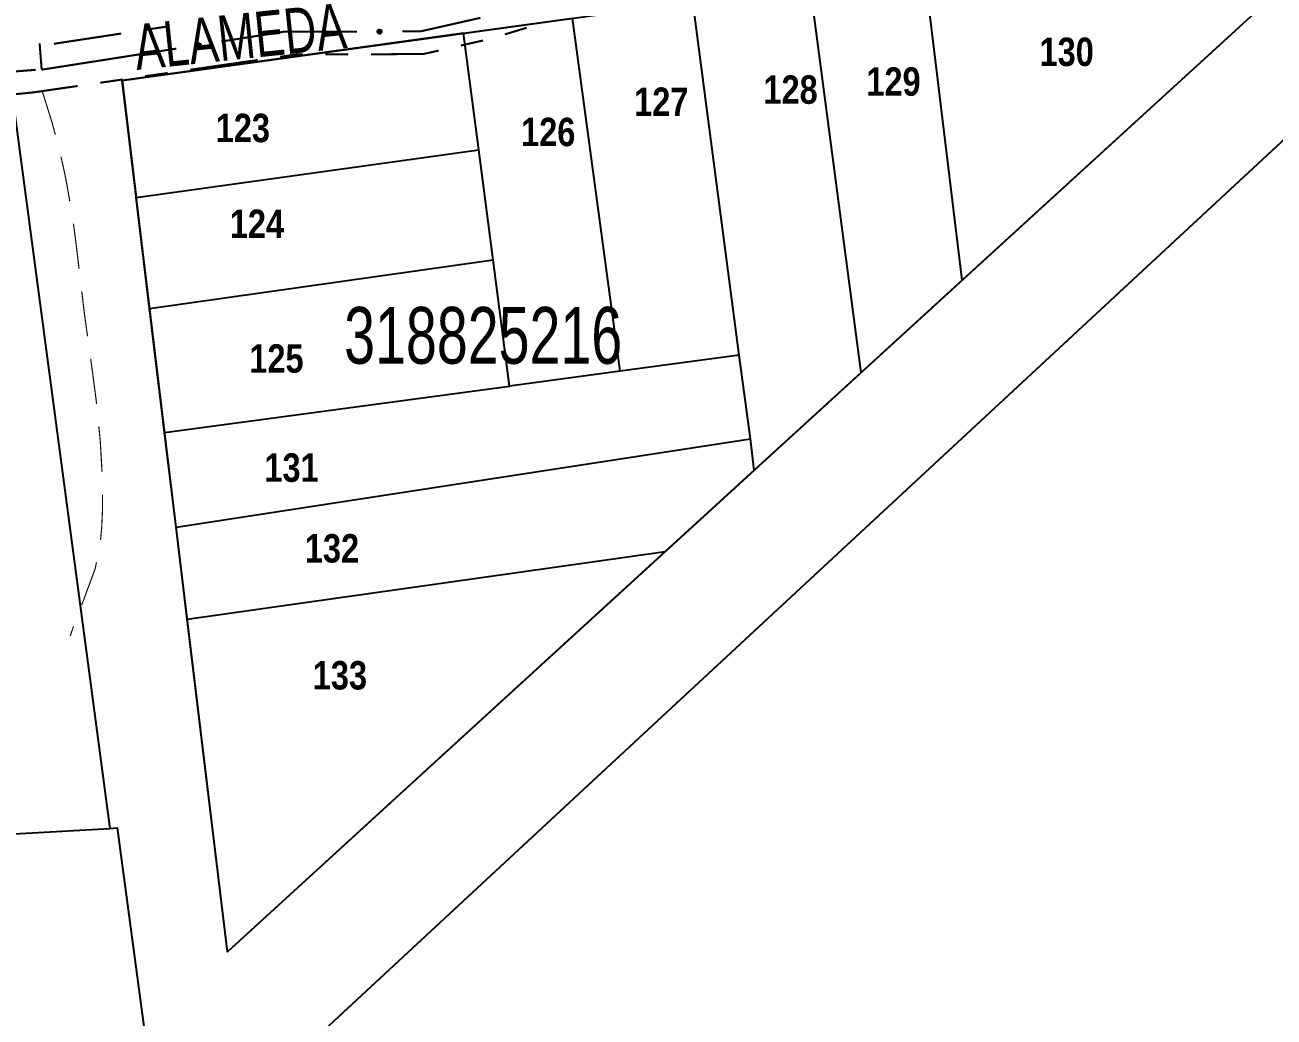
# Model space of a CAD drawing. Extents: x 203591 to 208218, y 4854879 to 4857795.
# Drawn here: x 205259.2 to 205369.1, y 4855762.9 to 4855850.3 of the extents above; entities that cross this region are included whole.
import ezdxf
from ezdxf.enums import TextEntityAlignment as Align

# ---------------------------------------------------------------- set-up
doc = ezdxf.new("R2010")
doc.units = 0
doc.header["$LTSCALE"] = 1.5
doc.header["$MEASUREMENT"] = 0
doc.linetypes.add('PHANTOMX2', pattern=[5, 2.5, -0.5, 0.5, -0.5, 0.5, -0.5])
doc.linetypes.add('TRACO_15', pattern=[3, 2, -1])
for name, color, linetype in [('CD-MALHA-LOTES', 40, 'CONTINUOUS'), ('CD_TXT_QUADRA', 7, 'CONTINUOUS'), ('RU-QUADRAS', 210, 'CONTINUOUS'), ('SV-CAMINHO-TRILHA', 20, 'CONTINUOUS'), ('SV-EIXO-RUA-N-PAV', 6, 'CONTINUOUS'), ('SV-RUA-NAO-PAV-S-GUIA-C-GUIA', 7, 'PHANTOMX2'), ('SV-TXT-RUA-N-PAV-S-GUIA-C-GUIA', 7, 'CONTINUOUS'), ('Th_NmrPorta', 7, 'CONTINUOUS')]:
    doc.layers.add(name, color=color, linetype=linetype)
doc.styles.add('ARIAL', font='ARIAL.TTF')
doc.styles.get("Standard").update_dxf_attribs({"font": 'swisscbo.ttf'})

msp = doc.modelspace()

# ---------------------------------------------------------------- linework, layer by layer
at = {"layer": 'CD-MALHA-LOTES', "linetype": 'Continuous', "flags": 128}
for points in [[(205566.89, 4856023), (205206.64, 4855688.61)], [(205341.64, 4855827.8), (205338.33, 4855855.15)], [(205332.76, 4855819.68), (205328.27, 4855853.76)], [(205322.02, 4855821.19), (205317.93, 4855852.33)], [(205369.08, 4855852.9), (205341.64, 4855827.8)], [(205297.76, 4855849.54), (205307.36, 4855850.87)], [(205311.55, 4855819.78), (205307.36, 4855850.87)], [(205297.76, 4855849.54), (205267.7, 4855845.38)], [(205299.1, 4855839.28), (205297.76, 4855849.54)], [(205267.7, 4855845.38), (205268.95, 4855835.07)], [(205258.13, 4855843.47), (205266.64, 4855779.52)], [(205268.95, 4855835.07), (205299.1, 4855839.28)], [(205300.37, 4855829.58), (205299.1, 4855839.28)], [(205270.13, 4855825.31), (205268.95, 4855835.07)], [(205270.13, 4855825.31), (205300.37, 4855829.58)], [(205301.81, 4855818.47), (205300.37, 4855829.58)], [(205341.64, 4855827.8), (205332.76, 4855819.68)], [(205271.45, 4855814.38), (205270.13, 4855825.31)], [(205322.02, 4855821.19), (205311.55, 4855819.78)], [(205323, 4855813.84), (205322.02, 4855821.19)], [(205311.55, 4855819.78), (205301.81, 4855818.47)], [(205332.76, 4855819.68), (205323.35, 4855811.08)], [(205271.45, 4855814.38), (205301.81, 4855818.47)], [(205272.46, 4855806.06), (205271.45, 4855814.38)], [(205272.46, 4855806.06), (205323, 4855813.84)], [(205323.35, 4855811.08), (205323, 4855813.84)], [(205323.35, 4855811.08), (205315.51, 4855803.9)], [(205273.44, 4855797.94), (205272.46, 4855806.06)], [(205273.44, 4855797.94), (205315.51, 4855803.9)], [(205315.51, 4855803.9), (205276.99, 4855768.67)], [(205276.99, 4855768.67), (205273.44, 4855797.94)], [(205227.7, 4855777.35), (205266.64, 4855779.52)], [(205266.64, 4855779.52), (205267.27, 4855779.59)], [(205267.27, 4855779.59), (205270.6, 4855754.86)]]:
    msp.add_lwpolyline(points, dxfattribs=at)
at = {"layer": 'RU-QUADRAS', "color": 6, "linetype": 'Continuous'}
msp.add_lwpolyline([(205169.12, 4856057.33), (205170.85, 4856060.09), (205176.6, 4856059.81, -0.0134668589), (205229.83, 4856062.81), (205231.77, 4856042.45), (205248.46, 4855919.86), (205200.26, 4855913.77), (205201.8, 4855903.73), (205250.97, 4855909.51), (205256.68, 4855850.56), (205209.14, 4855841.88), (205209.64, 4855837.64), (205258.13, 4855843.47), (205266.64, 4855779.52), (205267.27, 4855779.59), (205270.6, 4855754.86), (205205.88, 4855693.36), (205201.22, 4855722.68), (205191.74, 4855902.55), (205190.12, 4855902.36), (205180.07, 4855980.53, -0.0081254696)], format="xyb", close=True, dxfattribs=at)
msp.add_lwpolyline([(205616.29, 4855406.97, -0.0088435536), (205551.38, 4855440.72), (205486.3, 4855477.5), (205409.57, 4855523.2), (205354.08, 4855518.41), (205253.36, 4855503.36), (205250.22, 4855506.65), (205206.64, 4855688.61), (205604.26, 4856057.69)], format="xyb", dxfattribs=at)
msp.add_lwpolyline([(205267.7, 4855845.38), (205368.23, 4855859.28), (205369.08, 4855852.9), (205276.99, 4855768.67)], close=True, dxfattribs=at)
at = {"layer": 'SV-CAMINHO-TRILHA', "linetype": 'TRACO_15', "ltscale": 0.75, "const_width": 0.1, "flags": 128}
for points in [[(205260.68, 4855844.44), (205261.574241, 4855841.576378)], [(205261.574241, 4855841.576378), (205261.574243, 4855841.576371)], [(205261.574243, 4855841.576371), (205261.831739, 4855840.610099)], [(205262.325183, 4855838.672146), (205262.4999, 4855837.926622)], [(205262.4999, 4855837.926622), (205262.752438, 4855836.718456)], [(205262.752438, 4855836.718456), (205262.806903, 4855836.45789)], [(205262.806903, 4855836.45789), (205263.104436, 4855834.749808)], [(205263.418804, 4855832.774878), (205263.488205, 4855832.295233)], [(205263.488205, 4855832.295233), (205263.554704, 4855831.784182)], [(205263.554704, 4855831.784182), (205263.681799, 4855830.807459)], [(205263.681799, 4855830.807459), (205263.920952, 4855828.806658)], [(205264.154133, 4855826.820303), (205264.396221, 4855824.835009)], [(205264.396221, 4855824.835009), (205264.42, 4855824.64)], [(205264.42, 4855824.64), (205264.666135, 4855822.853328)], [(205264.941652, 4855820.872399), (205265.038872, 4855820.183156)], [(205265.038872, 4855820.183156), (205265.337243, 4855817.898623)], [(205265.337243, 4855817.898623), (205265.407464, 4855817.36096)], [(205265.407464, 4855817.36096), (205265.458733, 4855816.90607)], [(205265.663644, 4855814.916695), (205265.755705, 4855813.920942)], [(205265.755705, 4855813.920942), (205265.79, 4855813.55)], [(205265.79, 4855813.55), (205265.940744, 4855810.926852)], [(205265.992171, 4855808.927789), (205265.98441, 4855807.927819)], [(205265.981503, 4855807.553328), (205265.954405, 4855806.928418)], [(205265.98441, 4855807.927819), (205265.981503, 4855807.553328)], [(205265.954405, 4855806.928418), (205265.913319, 4855805.980966)], [(205265.913319, 4855805.980966), (205265.808851, 4855804.93451)], [(205265.455557, 4855802.967793), (205265.34, 4855802.4)], [(205265.34, 4855802.4), (205264.500166, 4855800.129796)], [(205264.300809, 4855799.590903), (205264.139529, 4855799.197246)], [(205264.500166, 4855800.129796), (205264.300809, 4855799.590903)], [(205263.434317, 4855797.326705), (205263.14, 4855796.46)], [(205263.14, 4855796.46), (205263.1401, 4855796.4601)]]:
    msp.add_lwpolyline(points, dxfattribs=at)
at = {"layer": 'SV-EIXO-RUA-N-PAV', "const_width": 0.18, "flags": 128}
for points in [[(205294.05, 4855849.72), (205299.238131, 4855850.894849)], [(205276.436846, 4855848.808633), (205281.376485, 4855849.583205)], [(205281.376485, 4855849.583205), (205281.93, 4855849.67)], [(205281.93, 4855849.67), (205288.369722, 4855849.671129)], [(205292.369556, 4855849.705031), (205293.369517, 4855849.713945)], [(205293.369517, 4855849.713945), (205294.05, 4855849.72)], [(205260.448597, 4855848.659042), (205260.603902, 4855846.665081)], [(205260.63, 4855846.33), (205272.485134, 4855848.188975)], [(205260.1, 4855846.32), (205249.135496, 4855845.437017)], [(205260.603902, 4855846.665081), (205260.63, 4855846.33)]]:
    msp.add_lwpolyline(points, dxfattribs=at)
at = {"layer": 'SV-EIXO-RUA-N-PAV', "flags": 128}
for points in [[(205290.22498, 4855849.795997), (205290.258756, 4855849.83137), (205290.295018, 4855849.854864), (205290.330902, 4855849.865754), (205290.365121, 4855849.867109), (205290.400286, 4855849.864553), (205290.43517, 4855849.854153), (205290.47133, 4855849.834035), (205290.507052, 4855849.800402), (205290.528678, 4855849.761673), (205290.541237, 4855849.727064), (205290.544704, 4855849.691463), (205290.541648, 4855849.657345), (205290.529648, 4855849.621466), (205290.508902, 4855849.58502), (205290.474213, 4855849.549919), (205290.438505, 4855849.52713), (205290.403519, 4855849.517508), (205290.367707, 4855849.514249), (205290.331839, 4855849.517289), (205290.297654, 4855849.527695), (205290.260996, 4855849.548649), (205290.226805, 4855849.583345), (205290.203669, 4855849.6187), (205290.193558, 4855849.653542), (205290.191143, 4855849.688871), (205290.193279, 4855849.724172), (205290.202273, 4855849.759674), (205290.22498, 4855849.795997)], [(205274.301991, 4855848.585297), (205274.330237, 4855848.625225), (205274.362677, 4855848.653765), (205274.396585, 4855848.669781), (205274.430239, 4855848.676121), (205274.4654, 4855848.678729), (205274.501429, 4855848.673538), (205274.540141, 4855848.658919), (205274.580393, 4855848.630866), (205274.607445, 4855848.595712), (205274.624926, 4855848.563309), (205274.633558, 4855848.528597), (205274.635519, 4855848.494398), (205274.628889, 4855848.457151), (205274.613691, 4855848.418065), (205274.584503, 4855848.378273), (205274.552507, 4855848.350511), (205274.519303, 4855848.335881), (205274.484351, 4855848.327424), (205274.448423, 4855848.325191), (205274.413085, 4855848.330491), (205274.373759, 4855848.345864), (205274.334866, 4855848.375193), (205274.306813, 4855848.406789), (205274.29172, 4855848.439779), (205274.284169, 4855848.474377), (205274.281124, 4855848.509611), (205274.284835, 4855848.546045), (205274.301991, 4855848.585297)]]:
    msp.add_lwpolyline(points, close=True, dxfattribs=at)
for points in [[(205290.191143, 4855849.688871), (205290.541237, 4855849.727064)], [(205290.193279, 4855849.724172), (205290.528678, 4855849.761673)], [(205290.193558, 4855849.653542), (205290.544704, 4855849.691463)], [(205290.194953, 4855849.670798), (205290.541236, 4855849.706635)], [(205290.195989, 4855849.707651), (205290.529967, 4855849.746107)], [(205290.202091, 4855849.635383), (205290.540163, 4855849.673876)], [(205290.202273, 4855849.759674), (205290.507052, 4855849.800402)], [(205290.202507, 4855849.741824), (205290.513277, 4855849.781438)], [(205290.203669, 4855849.6187), (205290.541648, 4855849.657345)], [(205290.214483, 4855849.776045), (205290.485684, 4855849.815306)], [(205290.217417, 4855849.60004), (205290.530928, 4855849.638314)], [(205290.22498, 4855849.795997), (205290.47133, 4855849.834035)], [(205290.226805, 4855849.583345), (205290.529648, 4855849.621466)], [(205290.244161, 4855849.814517), (205290.445859, 4855849.843607)], [(205290.247727, 4855849.567561), (205290.516235, 4855849.602704)], [(205290.258756, 4855849.83137), (205290.43517, 4855849.854153)], [(205290.260996, 4855849.548649), (205290.508902, 4855849.58502)], [(205290.279369, 4855849.844852), (205290.408884, 4855849.858288)], [(205290.284811, 4855849.5406), (205290.483804, 4855849.566936)], [(205290.295018, 4855849.854864), (205290.400286, 4855849.864553)], [(205290.297654, 4855849.527695), (205290.474213, 4855849.549919)], [(205290.319081, 4855849.523166), (205290.449948, 4855849.537978)], [(205290.331839, 4855849.517289), (205290.438505, 4855849.52713)], [(205274.281124, 4855848.509611), (205274.607445, 4855848.595712)], [(205274.284169, 4855848.474377), (205274.624926, 4855848.563309)], [(205274.284835, 4855848.546045), (205274.580393, 4855848.630866)], [(205274.286219, 4855848.493663), (205274.610995, 4855848.580501)], [(205274.287674, 4855848.528421), (205274.589322, 4855848.613014)], [(205274.290578, 4855848.457054), (205274.627909, 4855848.543099)], [(205274.29172, 4855848.439779), (205274.633558, 4855848.528597)], [(205274.294522, 4855848.564025), (205274.557077, 4855848.642488)], [(205274.301991, 4855848.585297), (205274.540141, 4855848.658919)], [(205274.302814, 4855848.423062), (205274.631635, 4855848.510534)], [(205274.306813, 4855848.406789), (205274.635519, 4855848.494398)], [(205274.31826, 4855848.606421), (205274.513544, 4855848.664667)], [(205274.323139, 4855848.390338), (205274.627694, 4855848.474006)], [(205274.330237, 4855848.625225), (205274.501429, 4855848.673538)], [(205274.334866, 4855848.375193), (205274.628889, 4855848.457151)], [(205274.348659, 4855848.641574), (205274.474822, 4855848.673788)], [(205274.357869, 4855848.362635), (205274.618362, 4855848.436631)], [(205274.362677, 4855848.653765), (205274.4654, 4855848.678729)], [(205274.373759, 4855848.345864), (205274.613691, 4855848.418065)], [(205274.398494, 4855848.341381), (205274.591504, 4855848.396508)], [(205274.413085, 4855848.330491), (205274.584503, 4855848.378273)], [(205274.434943, 4855848.329141), (205274.562242, 4855848.362915)], [(205274.448423, 4855848.325191), (205274.552507, 4855848.350511)]]:
    msp.add_lwpolyline(points, dxfattribs=at)
at = {"layer": 'SV-RUA-NAO-PAV-S-GUIA-C-GUIA', "const_width": 0.18, "flags": 128}
for points in [[(205269.608606, 4855849.815797), (205271.585758, 4855850.117246)], [(205303.311056, 4855850.021425), (205301.397389, 4855849.440153)], [(205261.7, 4855848.61), (205267.631455, 4855849.514348)], [(205299.472359, 4855848.901709), (205297.522225, 4855848.457886)], [(205295.572092, 4855848.014062), (205294.597025, 4855847.79215)], [(205279.640297, 4855847.183411), (205273.70189, 4855846.325897)], [(205283.01, 4855847.67), (205281.619765, 4855847.469248)], [(205283.605346, 4855847.67), (205283.01, 4855847.67)], [(205287.605346, 4855847.67), (205285.605346, 4855847.67)], [(205294.28, 4855847.72), (205289.605303, 4855847.679899)], [(205294.597025, 4855847.79215), (205294.28, 4855847.72)], [(205271.722421, 4855846.04006), (205269.742953, 4855845.754222)], [(205263.804546, 4855844.896709), (205260.835343, 4855844.467952)], [(205267.763484, 4855845.468384), (205265.784015, 4855845.182546)], [(205259.88, 4855844.33), (205253.909831, 4855843.732434)], [(205260.835343, 4855844.467952), (205259.88, 4855844.33)]]:
    msp.add_lwpolyline(points, dxfattribs=at)

# ---------------------------------------------------------------- texts
at = {"layer": 'CD_TXT_QUADRA', "style": 'ARIAL', "width": 0.7}
msp.add_text('318825216', height=5, dxfattribs=at).set_placement((205287.25, 4855820.44))
at = {"layer": 'SV-TXT-RUA-N-PAV-S-GUIA-C-GUIA', "style": 'ARIAL', "width": 0.7}
msp.add_text('ALAMEDA', height=4, rotation=6, dxfattribs=at).set_placement((205268.993026, 4855846.296634))
at = {"layer": 'Th_NmrPorta', "color": 1}
for s, p in [('130', (205348.450138, 4855847.90615)), ('128', (205324.150604, 4855844.578451)), ('129', (205333.210604, 4855845.288451)), ('127', (205312.770604, 4855843.508451)), ('123', (205275.945339, 4855841.203917)), ('126', (205302.820604, 4855840.848451)), ('124', (205277.185339, 4855832.763917)), ('125', (205278.901549, 4855820.900604)), ('131', (205280.231549, 4855811.300604)), ('132', (205283.791549, 4855804.190604)), ('133', (205284.487826, 4855793.016381))]:
    msp.add_text(s, height=2.5, dxfattribs=at).set_placement(p, align=Align.MIDDLE_LEFT)

doc.saveas('drawing.dxf')
